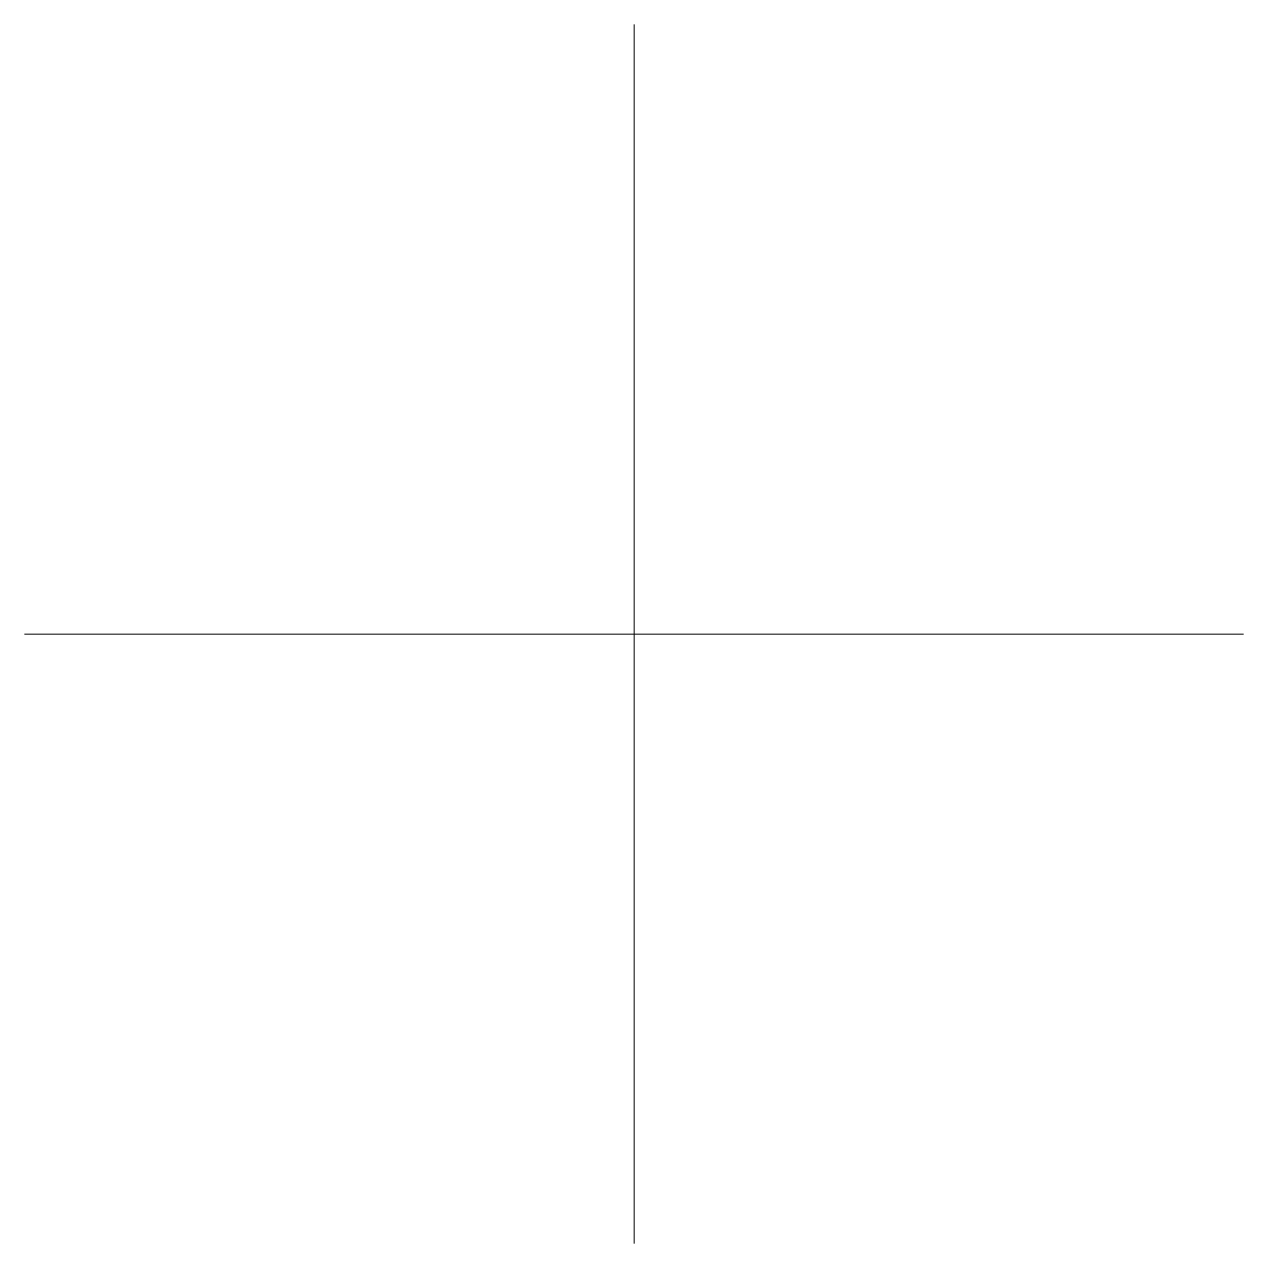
# Model space of a CAD drawing. Header units: millimetres. Extents: x -38151500 to -28914887, y -20564105 to -20349562.
# Drawn here: x -35244734 to -35241734, y -20458796 to -20455796 of the extents above; entities that cross this region are included whole.
import ezdxf
from ezdxf.xclip import XClip

# ---------------------------------------------------------------- set-up
doc = ezdxf.new("R2010")
doc.units = ezdxf.units.MM
doc.header["$MEASUREMENT"] = 0
doc.header["$XCLIPFRAME"] = 0
doc.layers.add('Чертеж_2_Новый_Новофедоровское_снт 28_07$0$SETKA_Ном._пера__7', color=7, linetype='Continuous', lineweight=18)

# ---------------------------------------------------------------- blocks, each defined once
blk = doc.blocks.new('Чертеж_3_2', base_point=(2451089, -7295.8))
at = {"layer": 'Чертеж_2_Новый_Новофедоровское_снт 28_07$0$SETKA_Ном._пера__7', "color": 7, "linetype": 'Continuous', "lineweight": 18, "flags": 128}
for points in [[(-35243233.8, -20458795.8), (-35243233.8, -20455795.8)], [(-35244733.8, -20457295.8), (-35241733.8, -20457295.8)]]:
    blk.add_lwpolyline(points, dxfattribs=at)

msp = doc.modelspace()

# ---------------------------------------------------------------- block references
at = {"color": 252, "linetype": 'Continuous', "lineweight": 40}
ref = msp.add_blockref('Чертеж_3_2', (2451089, -7295.8), dxfattribs=at)
XClip(ref).set_block_clipping_path([(-35249940.5999063328, -20426134.180716671), (-35249940.5999063328, -20517391.6082299612), (-35227427.1859642267, -20517391.6082299612), (-35222034.0482798964, -20528511.4797440507), (-35136668.1846501827, -20528511.4797440507), (-35136668.1846501827, -20426017.5390227698)])

doc.saveas('drawing.dxf')
